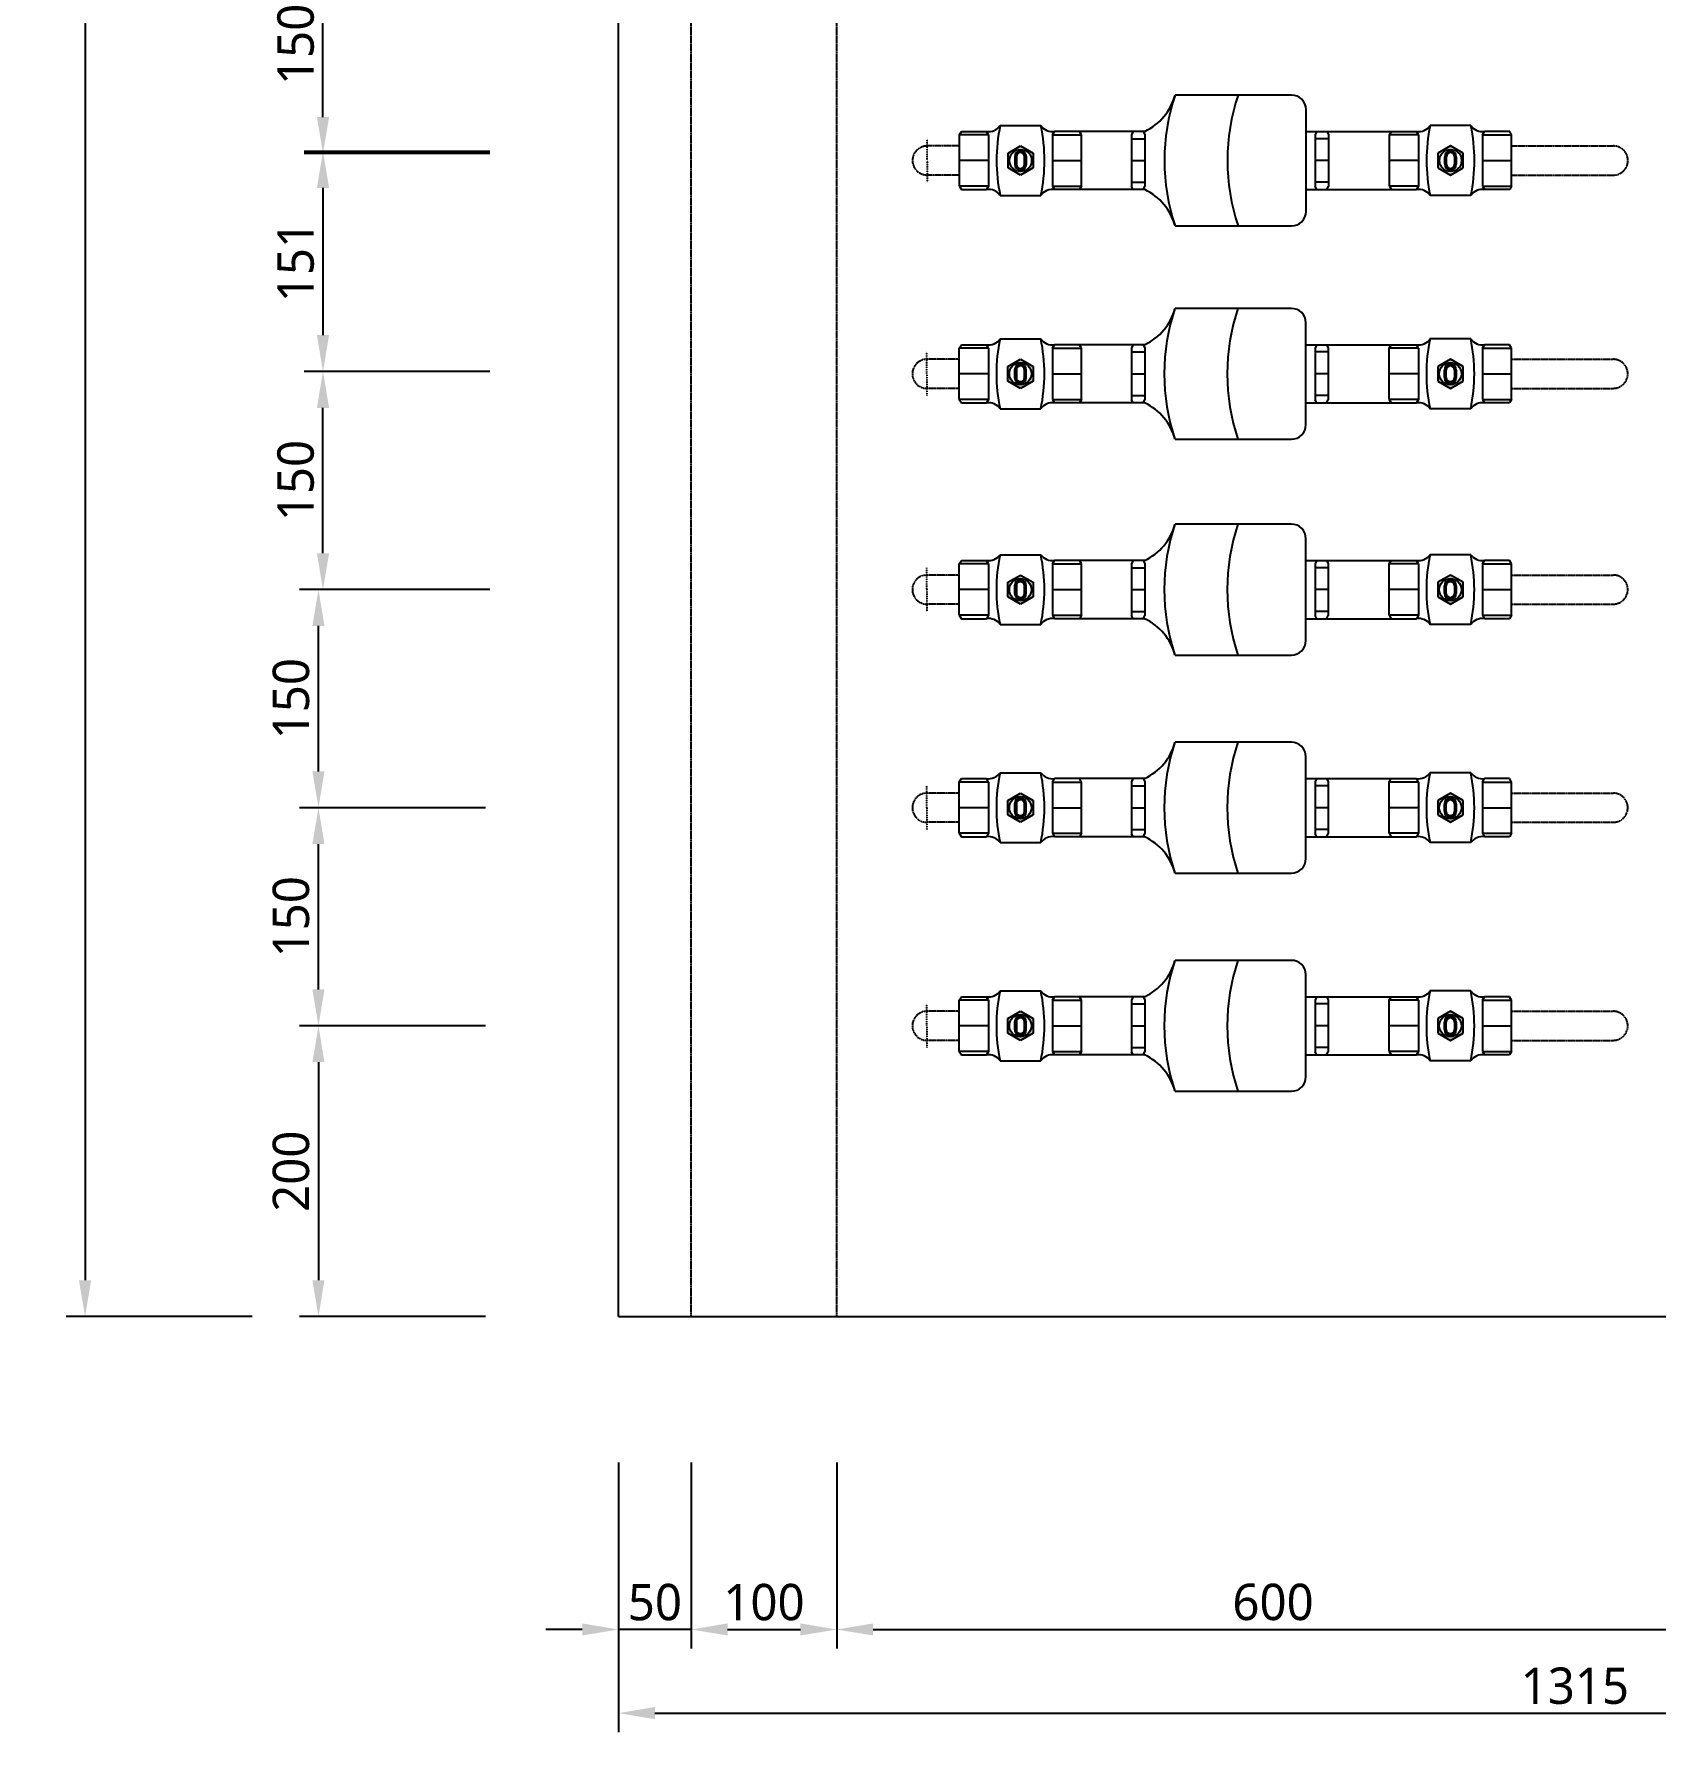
# Model space of a CAD drawing. Header units: millimetres. Extents: x -9013 to 516, y -36629 to 6082.
# Drawn here: x -2750 to -1635, y -3633 to -2465 of the extents above; entities that cross this region are included whole.
import ezdxf

# ---------------------------------------------------------------- set-up
doc = ezdxf.new("R2010")
doc.units = ezdxf.units.MM
doc.header["$LTSCALE"] = 0.05
for name, pattern in [('CENTER', [50.8, 31.75, -6.35, 6.35, -6.35]), ('CENTER2', [28.575, 19.05, -3.175, 3.175, -3.175]), ('DASHDOT', [0.618421, 0.309211, -0.154605, 0, -0.154605])]:
    doc.linetypes.add(name, pattern=pattern)
doc.layers.get('0').update_dxf_attribs({"lineweight": 18})
doc.layers.get('Defpoints').update_dxf_attribs({"color": 140, "lineweight": 18})
for name, color, linetype in [('1CO', 4, 'Continuous'), ('2CONC', 4, 'Continuous'), ('HVAL___2CO', 7, 'Continuous'), ('HWAT__3CO', 1, 'Continuous'), ('HWAT___1DD', 4, 'DASHDOT'), ('HWAT___5CS', 3, 'CENTER2')]:
    doc.layers.add(name, color=color, linetype=linetype)
doc.layers.add('G-Anno-Std-Cntr', color=1, linetype='CENTER2', lineweight=18)
doc.styles.add('trebuchet_MS', font='trebuc.ttf')
doc.dimstyles.new('MGP', dxfattribs={"dimtxt": 2.5, "dimasz": 2.5, "dimexe": 1.25, "dimexo": 0.625, "dimtad": 1, "dimdec": 0, "dimtxsty": 'trebuchet_MS', "dimcen": 2.5, "dimclrt": 7, "dimadec": 0, "dimazin": 0, "dimtfac": 1, "dimtdec": 0, "dimtmove": 0, "dimatfit": 3, "dimfxl": 1.148294, "dimfxlon": 1, "dimarcsym": 2})

# ---------------------------------------------------------------- blocks, each defined once
blk = doc.blocks.new('*D268')
at = {"color": 0, "lineweight": -2, "transparency": 16777216}
for p, q in [((-2348.1, -3447.9), (-2348.1, -3575.8)), ((-2298.1, -3447.9), (-2298.1, -3575.8)), ((-2373.1, -3562.8), (-2398.1, -3562.8)), ((-2298.1, -3562.8), (-2348.1, -3562.8)), ((-2273.1, -3562.8), (-2248.1, -3562.8))]:
    blk.add_line(p, q, dxfattribs=at)
at = {"color": 0, "transparency": 16777216}
for points in [[(-2373.1, -3558.6), (-2373.1, -3566.9), (-2348.1, -3562.8)], [(-2273.1, -3558.6), (-2273.1, -3566.9), (-2298.1, -3562.8)]]:
    blk.add_solid(points, dxfattribs=at)
at = {"layer": 'Defpoints', "color": 0, "transparency": 16777216}
for p in [(-2348.1, -3318.6), (-2298.1, -3347.6), (-2348.1, -3562.8)]:
    blk.add_point(p, dxfattribs=at)
at = {"color": 7, "transparency": 16777216, "insert": (-2323.1, -3544.1), "char_height": 25, "attachment_point": 5, "style": 'trebuchet_MS'}
blk.add_mtext('50', dxfattribs=at)
blk = doc.blocks.new('*D269')
at = {"color": 0, "lineweight": -2, "transparency": 16777216}
for p, q in [((-2298.1, -3447.9), (-2298.1, -3575.8)), ((-2198.1, -3447.9), (-2198.1, -3575.8)), ((-2273.1, -3562.8), (-2223.1, -3562.8))]:
    blk.add_line(p, q, dxfattribs=at)
at = {"color": 0, "transparency": 16777216}
for points in [[(-2273.1, -3558.6), (-2273.1, -3566.9), (-2298.1, -3562.8)], [(-2223.1, -3558.6), (-2223.1, -3566.9), (-2198.1, -3562.8)]]:
    blk.add_solid(points, dxfattribs=at)
at = {"layer": 'Defpoints', "color": 0, "transparency": 16777216}
for p in [(-2298.1, -3347.6), (-2198.1, -3347.6), (-2198.1, -3562.8)]:
    blk.add_point(p, dxfattribs=at)
at = {"color": 7, "transparency": 16777216, "insert": (-2248.1, -3544.1), "char_height": 25, "attachment_point": 5, "style": 'trebuchet_MS'}
blk.add_mtext('100', dxfattribs=at)
blk = doc.blocks.new('*D270')
at = {"color": 0, "lineweight": -2, "transparency": 16777216}
for p, q in [((-2198.1, -3447.9), (-2198.1, -3575.8)), ((-1598.1, -3447.9), (-1598.1, -3575.8)), ((-2173.1, -3562.8), (-1623.1, -3562.8))]:
    blk.add_line(p, q, dxfattribs=at)
at = {"color": 0, "transparency": 16777216}
for points in [[(-2173.1, -3558.6), (-2173.1, -3566.9), (-2198.1, -3562.8)], [(-1623.1, -3558.6), (-1623.1, -3566.9), (-1598.1, -3562.8)]]:
    blk.add_solid(points, dxfattribs=at)
at = {"layer": 'Defpoints', "color": 0, "transparency": 16777216}
for p in [(-2198.1, -3347.6), (-1598.1, -3347.6), (-1598.1, -3562.8)]:
    blk.add_point(p, dxfattribs=at)
at = {"color": 7, "transparency": 16777216, "insert": (-1898.1, -3544), "char_height": 25, "attachment_point": 5, "style": 'trebuchet_MS'}
blk.add_mtext('600', dxfattribs=at)
blk = doc.blocks.new('*D271')
at = {"color": 0, "lineweight": -2, "transparency": 16777216}
for p, q in [((-2348.1, -3505.5), (-2348.1, -3633.3)), ((-1033.1, -3505.5), (-1033.1, -3633.3)), ((-2323.1, -3620.3), (-1058.1, -3620.3))]:
    blk.add_line(p, q, dxfattribs=at)
at = {"color": 0, "transparency": 16777216}
for points in [[(-2323.1, -3616.1), (-2323.1, -3624.5), (-2348.1, -3620.3)], [(-1058.1, -3616.1), (-1058.1, -3624.5), (-1033.1, -3620.3)]]:
    blk.add_solid(points, dxfattribs=at)
at = {"layer": 'Defpoints', "color": 0, "transparency": 16777216}
for p in [(-1033.1, -3288.3), (-2348.1, -3308.8), (-1033.1, -3620.3)]:
    blk.add_point(p, dxfattribs=at)
at = {"color": 7, "transparency": 16777216, "insert": (-1690.6, -3601.6), "char_height": 25, "attachment_point": 5, "style": 'trebuchet_MS'}
blk.add_mtext('1315', dxfattribs=at)
blk = doc.blocks.new('*D272')
at = {"color": 0, "lineweight": -2, "transparency": 16777216}
for p, q in [((-2439.6, -3147.6), (-2567.4, -3147.6)), ((-2554.4, -3172.6), (-2554.4, -3322.6)), ((-2439.6, -3347.6), (-2567.4, -3347.6))]:
    blk.add_line(p, q, dxfattribs=at)
at = {"color": 0, "transparency": 16777216}
for points in [[(-2558.6, -3172.6), (-2550.3, -3172.6), (-2554.4, -3147.6)], [(-2558.6, -3322.6), (-2550.3, -3322.6), (-2554.4, -3347.6)]]:
    blk.add_solid(points, dxfattribs=at)
at = {"layer": 'Defpoints', "color": 0, "transparency": 16777216}
for p in [(-2398.1, -3147.6), (-2554.4, -3347.6), (-2398.1, -3347.6)]:
    blk.add_point(p, dxfattribs=at)
at = {"color": 7, "transparency": 16777216, "insert": (-2573.2, -3247.6), "char_height": 25, "attachment_point": 5, "rotation": 90, "style": 'trebuchet_MS'}
blk.add_mtext('200', dxfattribs=at)
blk = doc.blocks.new('*D273')
at = {"color": 0, "lineweight": -2, "transparency": 16777216}
for p, q in [((-2439.6, -2997.6), (-2567.4, -2997.6)), ((-2554.4, -3122.6), (-2554.4, -3022.6)), ((-2439.6, -3147.6), (-2567.4, -3147.6))]:
    blk.add_line(p, q, dxfattribs=at)
at = {"color": 0, "transparency": 16777216}
for points in [[(-2558.6, -3022.6), (-2550.3, -3022.6), (-2554.4, -2997.6)], [(-2558.6, -3122.6), (-2550.3, -3122.6), (-2554.4, -3147.6)]]:
    blk.add_solid(points, dxfattribs=at)
at = {"layer": 'Defpoints', "color": 0, "transparency": 16777216}
for p in [(-2554.4, -2997.6), (-2398.1, -2997.6), (-2398.1, -3147.6)]:
    blk.add_point(p, dxfattribs=at)
at = {"color": 7, "transparency": 16777216, "insert": (-2573.2, -3072.6), "char_height": 25, "attachment_point": 5, "rotation": 90, "style": 'trebuchet_MS'}
blk.add_mtext('150', dxfattribs=at)
blk = doc.blocks.new('*D274')
at = {"color": 0, "lineweight": -2, "transparency": 16777216}
for p, q in [((-2439.6, -2847.6), (-2567.4, -2847.6)), ((-2554.4, -2972.6), (-2554.4, -2872.6)), ((-2439.6, -2997.6), (-2567.4, -2997.6))]:
    blk.add_line(p, q, dxfattribs=at)
at = {"color": 0, "transparency": 16777216}
for points in [[(-2558.6, -2872.6), (-2550.3, -2872.6), (-2554.4, -2847.6)], [(-2558.6, -2972.6), (-2550.3, -2972.6), (-2554.4, -2997.6)]]:
    blk.add_solid(points, dxfattribs=at)
at = {"layer": 'Defpoints', "color": 0, "transparency": 16777216}
for p in [(-2554.4, -2847.6), (-2398.1, -2847.6), (-2398.1, -2997.6)]:
    blk.add_point(p, dxfattribs=at)
at = {"color": 7, "transparency": 16777216, "insert": (-2573.2, -2922.6), "char_height": 25, "attachment_point": 5, "rotation": 90, "style": 'trebuchet_MS'}
blk.add_mtext('150', dxfattribs=at)
blk = doc.blocks.new('*D275')
at = {"color": 0, "lineweight": -2, "transparency": 16777216}
for p, q in [((-2436.5, -2697.6), (-2564.3, -2697.6)), ((-2551.3, -2822.6), (-2551.3, -2722.6)), ((-2436.5, -2847.6), (-2564.3, -2847.6))]:
    blk.add_line(p, q, dxfattribs=at)
at = {"color": 0, "transparency": 16777216}
for points in [[(-2555.5, -2722.6), (-2547.1, -2722.6), (-2551.3, -2697.6)], [(-2555.5, -2822.6), (-2547.1, -2822.6), (-2551.3, -2847.6)]]:
    blk.add_solid(points, dxfattribs=at)
at = {"layer": 'Defpoints', "color": 0, "transparency": 16777216}
for p in [(-2551.3, -2697.6), (-2398.1, -2697.6), (-2398.1, -2847.6)]:
    blk.add_point(p, dxfattribs=at)
at = {"color": 7, "transparency": 16777216, "insert": (-2570, -2772.6), "char_height": 25, "attachment_point": 5, "rotation": 90, "style": 'trebuchet_MS'}
blk.add_mtext('150', dxfattribs=at)
blk = doc.blocks.new('*D276')
at = {"color": 0, "lineweight": -2, "transparency": 16777216}
for p, q in [((-2436.5, -2546.3), (-2564.3, -2546.3)), ((-2551.3, -2571.3), (-2551.3, -2672.6)), ((-2436.5, -2697.6), (-2564.3, -2697.6))]:
    blk.add_line(p, q, dxfattribs=at)
at = {"color": 0, "transparency": 16777216}
for points in [[(-2555.5, -2571.3), (-2547.1, -2571.3), (-2551.3, -2546.3)], [(-2555.5, -2672.6), (-2547.1, -2672.6), (-2551.3, -2697.6)]]:
    blk.add_solid(points, dxfattribs=at)
at = {"layer": 'Defpoints', "color": 0, "transparency": 16777216}
for p in [(-2146, -2546.3), (-2551.3, -2697.6), (-2146.1, -2697.6)]:
    blk.add_point(p, dxfattribs=at)
at = {"color": 7, "transparency": 16777216, "insert": (-2570, -2622), "char_height": 25, "attachment_point": 5, "rotation": 90, "style": 'trebuchet_MS'}
blk.add_mtext('151', dxfattribs=at)
blk = doc.blocks.new('*D277')
at = {"color": 0, "lineweight": -2, "transparency": 16777216}
for p, q in [((-2436.5, -2397.6), (-2564.3, -2397.6)), ((-2551.3, -2522.6), (-2551.3, -2422.6)), ((-2436.5, -2547.6), (-2564.3, -2547.6))]:
    blk.add_line(p, q, dxfattribs=at)
at = {"color": 0, "transparency": 16777216}
for points in [[(-2555.5, -2422.6), (-2547.1, -2422.6), (-2551.3, -2397.6)], [(-2555.5, -2522.6), (-2547.1, -2522.6), (-2551.3, -2547.6)]]:
    blk.add_solid(points, dxfattribs=at)
at = {"layer": 'Defpoints', "color": 0, "transparency": 16777216}
for p in [(-2551.3, -2397.6), (-2146.1, -2397.6), (-2146.1, -2547.6)]:
    blk.add_point(p, dxfattribs=at)
at = {"color": 7, "transparency": 16777216, "insert": (-2570, -2472.6), "char_height": 25, "attachment_point": 5, "rotation": 90, "style": 'trebuchet_MS'}
blk.add_mtext('150', dxfattribs=at)
blk = doc.blocks.new('*D278')
at = {"color": 0, "lineweight": -2, "transparency": 16777216}
for p, q in [((-2600.1, -1297.6), (-2727.9, -1297.6)), ((-2714.9, -1322.6), (-2714.9, -3322.6)), ((-2600.1, -3347.6), (-2727.9, -3347.6))]:
    blk.add_line(p, q, dxfattribs=at)
at = {"color": 0, "transparency": 16777216}
for points in [[(-2719.1, -1322.6), (-2710.7, -1322.6), (-2714.9, -1297.6)], [(-2719.1, -3322.6), (-2710.7, -3322.6), (-2714.9, -3347.6)]]:
    blk.add_solid(points, dxfattribs=at)
at = {"layer": 'Defpoints', "color": 0, "transparency": 16777216}
for p in [(-2348.1, -1297.6), (-2714.9, -3347.6), (-2348.1, -3347.6)]:
    blk.add_point(p, dxfattribs=at)
at = {"color": 7, "transparency": 16777216, "insert": (-2733.6, -2322.6), "char_height": 25, "attachment_point": 5, "rotation": 90, "style": 'trebuchet_MS'}
blk.add_mtext('2050', dxfattribs=at)
blk = doc.blocks.new('h-meter')
at = {"layer": 'HVAL___2CO'}
for p, q in [((-25.4, 45), (-105.4, 45)), ((-15.4, -35), (-15.4, 35)), ((-134.2, 20), (-135.4, 17.9)), ((-135.4, 17.9), (-135.4, -17.9)), ((-135.4, 15), (-126.2, 15)), ((-126.2, 20), (-134.2, 20)), ((-127.4, 20), (-126.2, 17.9)), ((-126.2, 17.9), (-126.2, -17.9)), ((-15.4, 20), (-1.2, 20)), ((-7.9, 20), (-9.1, 17.9)), ((-9.1, 17.9), (-9.1, -17.9)), ((0, 15), (-9.1, 15)), ((-1.2, 20), (0, 17.9)), ((0, 17.9), (0, -17.9)), ((-135.4, 0), (-126.2, 0)), ((0, 0), (-9.1, 0)), ((-135.4, -15), (-126.2, -15)), ((-134.2, -20), (-135.4, -17.9)), ((-126.2, -20), (-134.2, -20)), ((-127.4, -20), (-126.2, -17.9)), ((-15.4, -20), (-1.2, -20)), ((0, -15), (-9.1, -15)), ((-7.9, -20), (-9.1, -17.9)), ((-1.2, -20), (0, -17.9)), ((-105.4, -45), (-25.4, -45))]:
    blk.add_line(p, q, dxfattribs=at)
for centre, radius, start, end in [((-142.6, 54.8), 38.4, 295.1026, 345.2121), ((28.2, 0), 141, 161.3868, 198.6132), ((71.5, 0), 141, 161.3868, 198.6132), ((-25.4, 35), 10, 0, 90), ((-142.6, -54.8), 38.4, 14.7879, 64.8974), ((-25.4, -35), 10, 270, 0)]:
    blk.add_arc(centre, radius, start, end, dxfattribs=at)
blk = doc.blocks.new('water meter h')
at = {"layer": 'HVAL___2CO'}
h = blk.add_hatch(color=256, dxfattribs=at)
h.paths.add_polyline_path([(-6790, 3624.5), (-6790, 3614.5), (-6781.4, 3609.5), (-6772.7, 3614.5), (-6772.7, 3624.5), (-6781.4, 3629.5)])
h.paths.add_polyline_path([(-6773.8, 3619.5, -1), (-6789, 3619.5, -1)], flags=16)
h.paths.add_polyline_path([(-6777.4, 3622.1), (-6777.4, 3616.9, -1), (-6785.4, 3616.9), (-6785.4, 3622.1, -1)], flags=0)
h.paths.add_polyline_path([(-6778.6, 3622.1), (-6778.6, 3616.9, -1), (-6784.2, 3616.9), (-6784.2, 3622.1, -1)], flags=0)
h = blk.add_hatch(color=256, dxfattribs=at)
h.paths.add_polyline_path([(-6777.4, 3622.1, 1), (-6785.4, 3622.1), (-6785.4, 3616.9, 1), (-6777.4, 3616.9)])
h.paths.add_polyline_path([(-6778.6, 3622.1, 1), (-6784.2, 3622.1), (-6784.2, 3616.9, 1), (-6778.6, 3616.9)], flags=16)
h = blk.add_hatch(color=256, dxfattribs=at)
h.paths.add_polyline_path([(-6477.1, 3624.5), (-6477.1, 3614.5), (-6485.8, 3609.5), (-6494.4, 3614.5), (-6494.4, 3624.5), (-6485.8, 3629.5)])
h.paths.add_polyline_path([(-6493.4, 3619.5, 1), (-6478.2, 3619.5, 1)], flags=16)
h.paths.add_polyline_path([(-6489.8, 3622.1), (-6489.8, 3616.9, 1), (-6481.8, 3616.9), (-6481.8, 3622.1, 1)], flags=0)
h.paths.add_polyline_path([(-6488.6, 3622.1), (-6488.6, 3616.9, 1), (-6483, 3616.9), (-6483, 3622.1, 1)], flags=0)
h = blk.add_hatch(color=256, dxfattribs=at)
h.paths.add_polyline_path([(-6489.8, 3616.9, 1), (-6481.8, 3616.9), (-6481.8, 3622.1, 1), (-6489.8, 3622.1)])
h.paths.add_polyline_path([(-6488.6, 3616.9, 1), (-6483, 3616.9), (-6483, 3622.1, 1), (-6488.6, 3622.1)], flags=16)
for p, q in [((-6823.4, 3637.1), (-6822, 3639.5)), ((-6823.4, 3601.9), (-6823.4, 3637.1)), ((-6803.4, 3637.1), (-6823.4, 3637.1)), ((-6822, 3639.5), (-6804.8, 3639.5)), ((-6803.4, 3637.1), (-6804.8, 3639.5)), ((-6803.4, 3637.1), (-6803.4, 3601.9)), ((-6795.4, 3643.5), (-6767.4, 3643.5)), ((-6759.4, 3637.1), (-6758, 3639.5)), ((-6759.4, 3637.1), (-6739.4, 3637.1)), ((-6759.4, 3637.1), (-6759.4, 3601.9)), ((-6740.8, 3639.5), (-6758, 3639.5)), ((-6739.4, 3637.1), (-6740.8, 3639.5)), ((-6739.4, 3601.9), (-6739.4, 3637.1)), ((-6527.8, 3637.1), (-6526.4, 3639.5)), ((-6527.8, 3601.9), (-6527.8, 3637.1)), ((-6507.8, 3637.1), (-6527.8, 3637.1)), ((-6526.4, 3639.5), (-6509.1, 3639.5)), ((-6507.8, 3637.1), (-6509.1, 3639.5)), ((-6507.8, 3637.1), (-6507.8, 3601.9)), ((-6471.8, 3643.5), (-6499.8, 3643.5)), ((-6463.8, 3637.1), (-6462.4, 3639.5)), ((-6463.8, 3637.1), (-6443.8, 3637.1)), ((-6463.8, 3637.1), (-6463.8, 3601.9)), ((-6445.1, 3639.5), (-6462.4, 3639.5)), ((-6443.8, 3637.1), (-6445.1, 3639.5)), ((-6443.8, 3601.9), (-6443.8, 3637.1)), ((-6790, 3624.5), (-6781.4, 3629.5)), ((-6790, 3614.5), (-6790, 3624.5)), ((-6785.4, 3622.1), (-6785.4, 3616.9)), ((-6784.2, 3622.1), (-6784.2, 3616.9)), ((-6781.4, 3629.5), (-6772.7, 3624.5)), ((-6778.6, 3616.9), (-6778.6, 3622.1)), ((-6777.4, 3616.9), (-6777.4, 3622.1)), ((-6772.7, 3624.5), (-6772.7, 3614.5)), ((-6485.8, 3629.5), (-6494.4, 3624.5)), ((-6494.4, 3624.5), (-6494.4, 3614.5)), ((-6489.8, 3616.9), (-6489.8, 3622.1)), ((-6488.6, 3616.9), (-6488.6, 3622.1)), ((-6477.1, 3624.5), (-6485.8, 3629.5)), ((-6483, 3622.1), (-6483, 3616.9)), ((-6481.8, 3622.1), (-6481.8, 3616.9)), ((-6477.1, 3614.5), (-6477.1, 3624.5)), ((-6803.4, 3619.5), (-6823.4, 3619.5)), ((-6781.4, 3609.5), (-6790, 3614.5)), ((-6772.7, 3614.5), (-6781.4, 3609.5)), ((-6759.4, 3619.5), (-6739.4, 3619.5)), ((-6507.8, 3619.5), (-6527.8, 3619.5)), ((-6494.4, 3614.5), (-6485.8, 3609.5)), ((-6485.8, 3609.5), (-6477.1, 3614.5)), ((-6463.8, 3619.5), (-6443.8, 3619.5)), ((-6823.4, 3601.9), (-6822, 3599.5)), ((-6803.4, 3601.9), (-6823.4, 3601.9)), ((-6822, 3599.5), (-6804.8, 3599.5)), ((-6803.4, 3601.9), (-6804.8, 3599.5)), ((-6759.4, 3601.9), (-6739.4, 3601.9)), ((-6759.4, 3601.9), (-6758, 3599.5)), ((-6740.8, 3599.5), (-6758, 3599.5)), ((-6739.4, 3601.9), (-6740.8, 3599.5)), ((-6527.8, 3601.9), (-6526.4, 3599.5)), ((-6507.8, 3601.9), (-6527.8, 3601.9)), ((-6526.4, 3599.5), (-6509.1, 3599.5)), ((-6507.8, 3601.9), (-6509.1, 3599.5)), ((-6463.8, 3601.9), (-6462.4, 3599.5)), ((-6463.8, 3601.9), (-6443.8, 3601.9)), ((-6445.1, 3599.5), (-6462.4, 3599.5)), ((-6443.8, 3601.9), (-6445.1, 3599.5)), ((-6795.4, 3595.5), (-6767.4, 3595.5)), ((-6471.8, 3595.5), (-6499.8, 3595.5))]:
    blk.add_line(p, q, dxfattribs=at)
for centre in [(-6781.4, 3619.5), (-6485.8, 3619.5)]:
    blk.add_circle(centre, 7.6, dxfattribs=at)
for centre, radius, start, end in [((-6803.3, 3649.2), 9.8, 261.7248, 324.4409), ((-6682.2, 3619.5), 115.7, 168.0304, 191.9696), ((-6759.4, 3649.2), 9.8, 215.5591, 278.2752), ((-6880.6, 3619.5), 115.7, 348.0304, 11.9696), ((-6507.7, 3649.2), 9.8, 261.7248, 324.4409), ((-6386.6, 3619.5), 115.7, 168.0304, 191.9696), ((-6463.8, 3649.2), 9.8, 215.5591, 278.2752), ((-6585, 3619.5), 115.7, 348.0304, 11.9696), ((-6781.4, 3622.1), 4, 0, 180), ((-6781.4, 3622.1), 4, 0, 180), ((-6781.4, 3622.1), 2.8, 0, 180), ((-6485.8, 3622.1), 4, 0, 180), ((-6485.8, 3622.1), 4, 0, 180), ((-6485.8, 3622.1), 2.8, 0, 180), ((-6781.4, 3616.9), 4, 180, 0), ((-6781.4, 3616.9), 2.8, 180, 0), ((-6485.8, 3616.9), 4, 180, 0), ((-6485.8, 3616.9), 2.8, 180, 0), ((-6803.3, 3589.8), 9.8, 35.5591, 98.2752), ((-6759.4, 3589.8), 9.8, 81.7248, 144.4409), ((-6507.7, 3589.8), 9.8, 35.5591, 98.2752), ((-6463.8, 3589.8), 9.8, 81.7248, 144.4409)]:
    blk.add_arc(centre, radius, start, end, dxfattribs=at)
at = {"layer": 'HWAT__3CO'}
for p, q in [((-6703.9, 3639.5), (-6740.8, 3639.5)), ((-6570.9, 3639.5), (-6526.4, 3639.5)), ((-6703.9, 3599.5), (-6740.8, 3599.5)), ((-6570.9, 3599.5), (-6526.4, 3599.5))]:
    blk.add_line(p, q, dxfattribs=at)
at = {"layer": 'HWAT___1DD'}
for q in [(-6845.7, 3634.5), (-6845.7, 3604.5)]:
    blk.add_line((-6845.7, 3619.5), q, dxfattribs=at)
at = {"layer": 'HWAT___5CS'}
for p, q in [((-6823.4, 3629.5), (-6845.7, 3629.5)), ((-6443.8, 3629.5), (-6373.8, 3629.5)), ((-6823.4, 3609.5), (-6845.7, 3609.5)), ((-6443.8, 3609.5), (-6373.8, 3609.5))]:
    blk.add_line(p, q, dxfattribs=at)
for centre, start, end in [((-6845.7, 3619.5), 90, 270), ((-6373.8, 3619.5), 270, 90)]:
    blk.add_arc(centre, 10, start, end, dxfattribs=at)
blk.add_blockref('h-meter', (-6569.7, 3619.5))

msp = doc.modelspace()

# ---------------------------------------------------------------- linework, layer by layer
at = {"layer": '1CO'}
msp.add_line((-2348.1, -3347.6), (-2348.1, -1297.6), dxfattribs=at)
at = {"layer": '2CONC', "lineweight": -3}
msp.add_line((-2348.1, -3347.6), (-1033.1, -3347.6), dxfattribs=at)
at = {"layer": 'HWAT___5CS'}
for p, q in [((-2298.1, -3347.6), (-2298.1, -1297.6)), ((-2198.1, -3347.6), (-2198.1, -1297.6))]:
    msp.add_line(p, q, dxfattribs=at)

# ---------------------------------------------------------------- block references
at = {"layer": 'G-Anno-Std-Cntr', "linetype": 'CENTER'}
for p in [(4709.7, -6172), (4709.6, -6318.7), (4709.6, -6467.1), (4709.6, -6617.1), (4709.6, -6767.1)]:
    msp.add_blockref('water meter h', p, dxfattribs=at)

# ---------------------------------------------------------------- dimensions: what is measured, and where the dimension line sits
for base, p1, p2, picture, middle in [((-2714.9, -3347.6), (-2348.1, -1297.6), (-2348.1, -3347.6), '*D278', (-2733.6, -2322.6)), ((-2551.3, -2397.6), (-2146.1, -2547.6), (-2146.1, -2397.6), '*D277', (-2570, -2472.6)), ((-2551.3, -2697.6), (-2146, -2546.3), (-2146.1, -2697.6), '*D276', (-2570, -2622)), ((-2551.3, -2697.6), (-2398.1, -2847.6), (-2398.1, -2697.6), '*D275', (-2570, -2772.6)), ((-2554.4, -2847.6), (-2398.1, -2997.6), (-2398.1, -2847.6), '*D274', (-2573.2, -2922.6)), ((-2554.4, -2997.6), (-2398.1, -3147.6), (-2398.1, -2997.6), '*D273', (-2573.2, -3072.6)), ((-2554.4, -3347.6), (-2398.1, -3147.6), (-2398.1, -3347.6), '*D272', (-2573.2, -3247.6))]:
    dim = msp.add_linear_dim(base=base, p1=p1, p2=p2, angle=90, dimstyle='MGP', override={"dimscale": 100, "dimtxt": 0.25, "dimasz": 0.25, "dimexe": 0.13, "dimexo": 0.06, "dimgap": 0.06, "dimarcsym": 1})
    dim.commit()
    dim.dimension.update_dxf_attribs({"geometry": picture, "text_midpoint": middle})
for base, p1, p2, picture, middle in [((-1033.1, -3620.3), (-2348.1, -3308.8), (-1033.1, -3288.3), '*D271', (-1690.6, -3601.6)), ((-2348.1, -3562.8), (-2298.1, -3347.6), (-2348.1, -3318.6), '*D268', (-2323.1, -3544.1)), ((-2198.1, -3562.8), (-2298.1, -3347.6), (-2198.1, -3347.6), '*D269', (-2248.1, -3544.1)), ((-1598.1, -3562.8), (-2198.1, -3347.6), (-1598.1, -3347.6), '*D270', (-1898.1, -3544))]:
    dim = msp.add_linear_dim(base=base, p1=p1, p2=p2, dimstyle='MGP', override={"dimscale": 100, "dimtxt": 0.25, "dimasz": 0.25, "dimexe": 0.13, "dimexo": 0.06, "dimgap": 0.06, "dimarcsym": 1})
    dim.commit()
    dim.dimension.update_dxf_attribs({"geometry": picture, "text_midpoint": middle})

doc.saveas('drawing.dxf')
